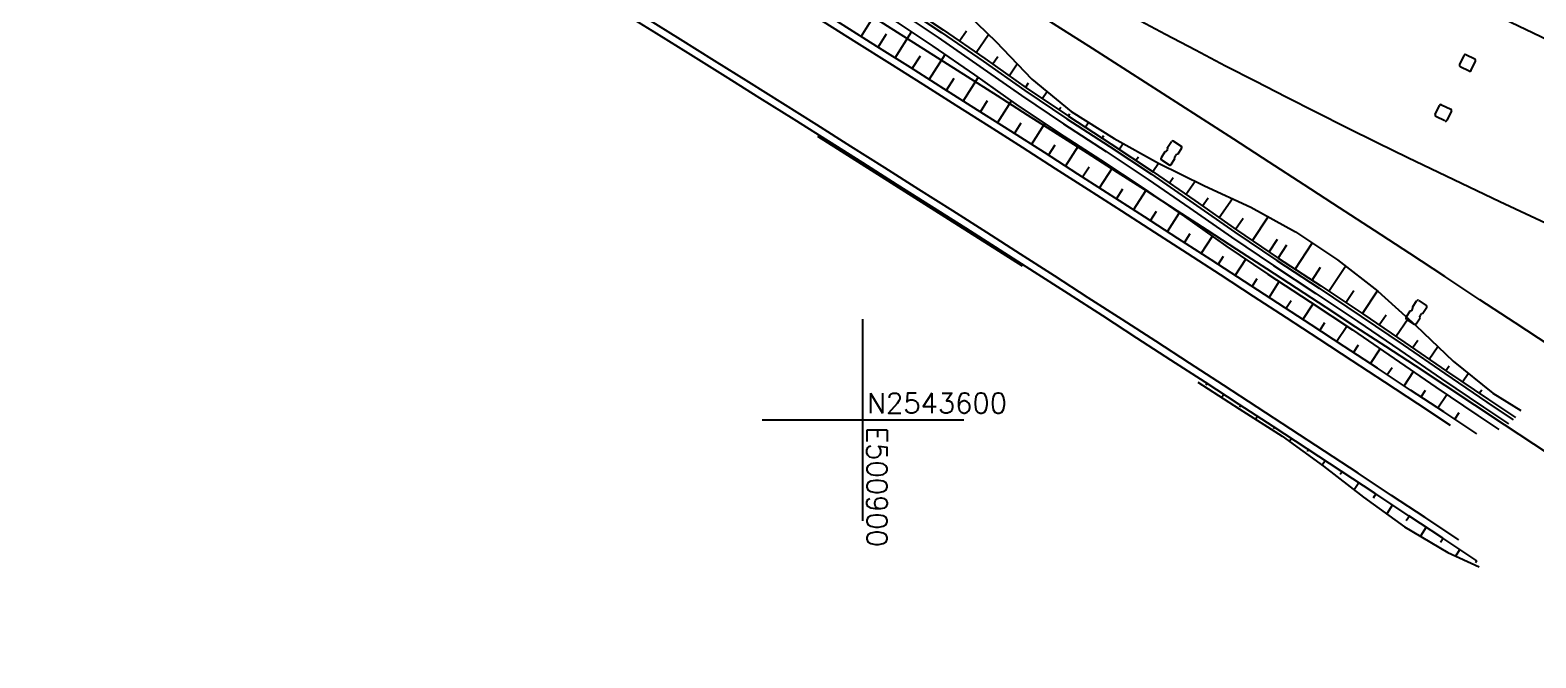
# Model space of a CAD drawing. Header units: inches. Extents: x 499362 to 502582, y 2541888 to 2545349.
# Drawn here: x 500817.5 to 500966.7, y 2543576.4 to 2543638.6 of the extents above; entities that cross this region are included whole.
import ezdxf

# ---------------------------------------------------------------- set-up
doc = ezdxf.new("R2010")
doc.units = ezdxf.units.IN
for name, color, linetype in [('0-段落划分', 2, 'Continuous'), ('坐标网', 2, 'Continuous'), ('桥-立柱', 5, 'Continuous')]:
    doc.layers.add(name, color=color, linetype=linetype)
doc.styles.add('GTF_XW', font='simplex1.shx', dxfattribs={"width": 0.7, "bigfont": 'hztxt.shx'})

# ---------------------------------------------------------------- blocks, each defined once
blk = doc.blocks.new('A$C035667EC')
at = {"layer": '桥-立柱', "color": 1, "linetype": 'Continuous'}
for p, q in [((500959.56, 2543636.1), (500959.12, 2543635.2)), ((500960.66, 2543635.74), (500959.76, 2543636.17)), ((500959.19, 2543635), (500960.09, 2543634.57)), ((500960.29, 2543634.64), (500960.73, 2543635.54)), ((500956.72, 2543630.26), (500957.16, 2543631.16)), ((500957.36, 2543631.23), (500958.26, 2543630.79)), ((500958.33, 2543630.59), (500957.89, 2543629.69)), ((500957.69, 2543629.62), (500956.79, 2543630.06)), ((500930.19, 2543626.98), (500930.57, 2543627.57)), ((500930.78, 2543627.61), (500931.54, 2543627.12)), ((500929.92, 2543626.56), (500929.55, 2543625.97)), ((500929.59, 2543625.76), (500930.35, 2543625.27)), ((500930.06, 2543626.59), (500929.92, 2543626.56)), ((500930.14, 2543626.71), (500930.06, 2543626.59)), ((500930.14, 2543626.71), (500930.22, 2543626.84)), ((500930.22, 2543626.84), (500930.19, 2543626.98)), ((500930.56, 2543625.32), (500930.93, 2543625.91)), ((500930.9, 2543626.05), (500930.98, 2543626.17)), ((500930.93, 2543625.91), (500930.9, 2543626.05)), ((500931.07, 2543626.3), (500930.98, 2543626.17)), ((500931.2, 2543626.33), (500931.07, 2543626.3)), ((500931.58, 2543626.92), (500931.2, 2543626.33)), ((500954.22, 2543610.79), (500953.84, 2543610.2)), ((500954.36, 2543610.82), (500954.22, 2543610.79)), ((500954.44, 2543610.94), (500954.36, 2543610.82)), ((500954.44, 2543610.94), (500954.52, 2543611.07)), ((500954.5, 2543611.21), (500954.88, 2543611.79)), ((500954.52, 2543611.07), (500954.5, 2543611.21)), ((500955.09, 2543611.83), (500955.84, 2543611.34)), ((500955.88, 2543611.13), (500955.5, 2543610.55)), ((500953.88, 2543610), (500954.63, 2543609.5)), ((500954.84, 2543609.54), (500955.22, 2543610.13)), ((500955.2, 2543610.27), (500955.28, 2543610.39)), ((500955.22, 2543610.13), (500955.2, 2543610.27)), ((500955.36, 2543610.52), (500955.28, 2543610.39)), ((500955.5, 2543610.55), (500955.36, 2543610.52))]:
    blk.add_line(p, q, dxfattribs=at)
for centre, start, end in [((500959.69, 2543636.04), 64.1087, 154.1087), ((500959.26, 2543635.14), 154.1087, 244.1087), ((500960.16, 2543634.7), 244.1087, 334.1087), ((500960.59, 2543635.6), 334.1087, 64.1087), ((500956.86, 2543630.19), 154.1087, 244.1087), ((500957.29, 2543631.09), 64.1087, 154.1087), ((500958.19, 2543630.65), 334.1087, 64.1087), ((500957.76, 2543629.75), 244.1087, 334.1087), ((500930.7, 2543627.49), 57.2678, 147.2678), ((500931.46, 2543627), 327.2678, 57.2678), ((500929.67, 2543625.89), 147.2678, 237.2678), ((500930.43, 2543625.4), 237.2678, 327.2678), ((500955, 2543611.71), 56.7436, 146.7436), ((500955.76, 2543611.22), 326.7436, 56.7436), ((500953.96, 2543610.12), 146.7436, 236.7436), ((500954.72, 2543609.63), 236.7436, 326.7436)]:
    blk.add_arc(centre, 0.15, start, end, dxfattribs=at)
blk = doc.blocks.new('A$C3A006F90')
at = {"layer": '0-段落划分', "color": 2, "linetype": 'Continuous'}
for p, q in [((500899.81, 2543637.99), (500901.46, 2543640.63)), ((500901.5, 2543636.93), (500902.32, 2543638.24)), ((500903.19, 2543635.86), (500904.82, 2543638.44)), ((500909.56, 2543637.54), (500910.27, 2543638.56)), ((500911.21, 2543636.4), (500912.44, 2543638.17)), ((500906.57, 2543633.73), (500908.14, 2543636.21)), ((500904.88, 2543634.8), (500905.69, 2543636.07)), ((500912.84, 2543635.25), (500913.37, 2543635.99)), ((500914.48, 2543634.1), (500915.3, 2543635.27)), ((500908.27, 2543632.66), (500909.03, 2543633.86)), ((500909.95, 2543631.59), (500911.43, 2543633.92)), ((500916.11, 2543632.95), (500916.42, 2543633.38)), ((500911.64, 2543630.52), (500912.36, 2543631.64)), ((500913.33, 2543629.45), (500914.71, 2543631.61)), ((500917.77, 2543631.83), (500918.25, 2543632.53)), ((500919.43, 2543630.71), (500919.61, 2543630.98)), ((500920.36, 2543630.09), (500920.5, 2543630.31)), ((500915.02, 2543628.37), (500915.69, 2543629.43)), ((500916.71, 2543627.3), (500918.03, 2543629.37)), ((500922.04, 2543629), (500922.35, 2543629.48)), ((500918.39, 2543626.22), (500919.04, 2543627.24)), ((500920.08, 2543625.15), (500921.37, 2543627.17)), ((500923.72, 2543627.92), (500923.88, 2543628.17)), ((500925.4, 2543626.83), (500925.78, 2543627.4)), ((500927.06, 2543625.72), (500927.3, 2543626.07)), ((500921.76, 2543624.07), (500922.41, 2543625.08)), ((500923.45, 2543622.99), (500924.73, 2543624.99)), ((500928.73, 2543624.61), (500929.28, 2543625.44)), ((500925.13, 2543621.91), (500925.76, 2543622.9)), ((500926.81, 2543620.83), (500928.06, 2543622.77)), ((500930.38, 2543623.48), (500930.74, 2543624.01)), ((500932.02, 2543622.34), (500932.93, 2543623.66)), ((500933.66, 2543621.2), (500934.22, 2543621.99)), ((500935.3, 2543620.05), (500936.62, 2543621.93)), ((500928.5, 2543619.75), (500929.1, 2543620.69)), ((500930.18, 2543618.66), (500931.36, 2543620.49)), ((500936.94, 2543618.9), (500937.7, 2543619.99)), ((500938.6, 2543617.78), (500940.18, 2543620.12)), ((500931.86, 2543617.58), (500932.43, 2543618.46)), ((500933.54, 2543616.5), (500934.64, 2543618.2)), ((500940.25, 2543616.66), (500941.1, 2543617.91)), ((500941.17, 2543616.04), (500942.02, 2543617.34)), ((500942.85, 2543614.95), (500944.53, 2543617.53)), ((500935.22, 2543615.41), (500935.75, 2543616.23)), ((500936.9, 2543614.32), (500937.94, 2543615.93)), ((500946.19, 2543612.75), (500947.84, 2543615.23)), ((500938.57, 2543613.23), (500939.09, 2543614.02)), ((500940.25, 2543612.14), (500941.27, 2543613.71)), ((500944.52, 2543613.85), (500945.36, 2543615.14)), ((500947.86, 2543611.64), (500948.64, 2543612.82)), ((500949.52, 2543610.54), (500951.01, 2543612.78)), ((500941.93, 2543611.05), (500942.44, 2543611.84)), ((500943.6, 2543609.96), (500944.62, 2543611.52)), ((500945.28, 2543608.87), (500945.78, 2543609.64)), ((500946.95, 2543607.78), (500947.95, 2543609.3)), ((500951.17, 2543609.41), (500951.85, 2543610.41)), ((500952.83, 2543608.28), (500954.03, 2543610.05)), ((500954.48, 2543607.15), (500955, 2543607.91)), ((500948.63, 2543606.68), (500949.12, 2543607.43)), ((500950.3, 2543605.59), (500951.26, 2543607.05)), ((500956.12, 2543606.02), (500956.99, 2543607.27)), ((500951.97, 2543604.49), (500952.44, 2543605.21)), ((500953.64, 2543603.39), (500954.56, 2543604.79)), ((500957.77, 2543604.89), (500958.11, 2543605.38)), ((500934.09, 2543603.63), (500933.98, 2543603.46)), ((500959.43, 2543603.77), (500960, 2543604.62)), ((500935.77, 2543602.54), (500935.55, 2543602.21)), ((500955.32, 2543602.29), (500955.76, 2543602.97)), ((500956.99, 2543601.19), (500957.87, 2543602.53)), ((500961.09, 2543602.65), (500961.33, 2543603)), ((500937.44, 2543601.44), (500937.34, 2543601.28)), ((500939.12, 2543600.35), (500938.92, 2543600.05)), ((500958.66, 2543600.09), (500959.09, 2543600.75)), ((500940.79, 2543599.26), (500940.7, 2543599.12)), ((500942.47, 2543598.16), (500942.27, 2543597.86)), ((500944.14, 2543597.07), (500944.02, 2543596.88)), ((500945.81, 2543595.97), (500945.52, 2543595.53)), ((500947.49, 2543594.87), (500947.3, 2543594.59)), ((500949.16, 2543593.78), (500948.69, 2543593.07)), ((500950.83, 2543592.68), (500950.56, 2543592.27)), ((500952.5, 2543591.58), (500951.92, 2543590.7)), ((500954.17, 2543590.47), (500953.85, 2543590)), ((500955.84, 2543589.37), (500955.25, 2543588.49)), ((500957.5, 2543588.27), (500957.24, 2543587.87)), ((500959.17, 2543587.16), (500958.74, 2543586.52)), ((500960.84, 2543586.06), (500960.71, 2543585.86))]:
    blk.add_line(p, q, dxfattribs=at)
at = {"layer": '0-段落划分', "color": 2}
blk.add_line((500895.51, 2543628.12), (500915.77, 2543615.26), dxfattribs=at)
at = {"layer": '0-段落划分', "color": 2, "linetype": 'Continuous', "flags": 128}
for points in [[(500901.29, 2543646.93), (500905.5, 2543644.17), (500909.46, 2543641.04), (500913.16, 2543637.48), (500916.75, 2543633.77), (500920.65, 2543630.54), (500920.65, 2543630.54)], [(500899.36, 2543643.85), (500903.6, 2543641.16), (500907.79, 2543638.39), (500911.92, 2543635.53), (500916.03, 2543632.64), (500920.2, 2543629.83), (500920.2, 2543629.83)], [(500899.36, 2543643.85), (500903.6, 2543641.16), (500907.79, 2543638.39), (500911.92, 2543635.53), (500916.03, 2543632.64), (500920.2, 2543629.83), (500920.2, 2543629.83)], [(500899.52, 2543644.1), (500903.76, 2543641.42), (500907.95, 2543638.65), (500912.09, 2543635.79), (500916.19, 2543632.89), (500920.36, 2543630.09), (500920.36, 2543630.09)], [(500898.51, 2543642.5), (500902.75, 2543639.81), (500906.94, 2543637.04), (500911.07, 2543634.18), (500915.17, 2543631.29), (500919.34, 2543628.48), (500919.34, 2543628.48)], [(500899.04, 2543643.34), (500903.28, 2543640.66), (500907.47, 2543637.89), (500911.6, 2543635.03), (500915.71, 2543632.13), (500919.88, 2543629.33), (500919.88, 2543629.33)], [(500899.04, 2543643.34), (500903.28, 2543640.66), (500907.47, 2543637.89), (500911.6, 2543635.03), (500915.71, 2543632.13), (500919.88, 2543629.33), (500919.88, 2543629.33)], [(500920.65, 2543630.54), (500924.91, 2543627.88), (500929.3, 2543625.43), (500933.85, 2543623.21), (500938.45, 2543621.07), (500942.87, 2543618.65), (500942.87, 2543618.65)], [(500919.88, 2543629.33), (500924.1, 2543626.61), (500928.28, 2543623.83), (500932.41, 2543620.98), (500936.52, 2543618.1), (500940.68, 2543615.29), (500940.68, 2543615.29)], [(500919.88, 2543629.33), (500924.1, 2543626.61), (500928.28, 2543623.83), (500932.41, 2543620.98), (500936.52, 2543618.1), (500940.68, 2543615.29), (500940.68, 2543615.29)], [(500920.2, 2543629.83), (500924.42, 2543627.12), (500928.6, 2543624.34), (500932.74, 2543621.48), (500936.85, 2543618.6), (500941.01, 2543615.79), (500941.01, 2543615.79)], [(500920.2, 2543629.83), (500924.42, 2543627.12), (500928.6, 2543624.34), (500932.74, 2543621.48), (500936.85, 2543618.6), (500941.01, 2543615.79), (500941.01, 2543615.79)], [(500920.36, 2543630.09), (500924.58, 2543627.37), (500928.76, 2543624.59), (500932.9, 2543621.74), (500937.01, 2543618.85), (500941.17, 2543616.04), (500941.17, 2543616.04)], [(500919.34, 2543628.48), (500923.56, 2543625.77), (500927.74, 2543622.99), (500931.87, 2543620.14), (500935.98, 2543617.26), (500940.14, 2543614.45), (500940.14, 2543614.45)], [(500942.87, 2543618.65), (500947.04, 2543615.85), (500951.03, 2543612.77), (500954.8, 2543609.36), (500958.49, 2543605.84), (500962.42, 2543602.67), (500962.42, 2543602.67)], [(500940.68, 2543615.29), (500944.88, 2543612.54), (500949.06, 2543609.76), (500953.21, 2543606.93), (500957.34, 2543604.09), (500961.5, 2543601.28), (500961.5, 2543601.28)], [(500940.68, 2543615.29), (500944.88, 2543612.54), (500949.06, 2543609.76), (500953.21, 2543606.93), (500957.34, 2543604.09), (500961.5, 2543601.28), (500961.5, 2543601.28)], [(500941.01, 2543615.79), (500945.21, 2543613.05), (500949.39, 2543610.26), (500953.54, 2543607.44), (500957.67, 2543604.59), (500961.83, 2543601.78), (500961.83, 2543601.78)], [(500941.01, 2543615.79), (500945.21, 2543613.05), (500949.39, 2543610.26), (500953.54, 2543607.44), (500957.67, 2543604.59), (500961.83, 2543601.78), (500961.83, 2543601.78)], [(500941.17, 2543616.04), (500945.38, 2543613.3), (500949.55, 2543610.51), (500953.7, 2543607.69), (500957.84, 2543604.84), (500962, 2543602.03), (500962, 2543602.03)], [(500940.14, 2543614.45), (500944.34, 2543611.71), (500948.51, 2543608.92), (500952.66, 2543606.1), (500956.79, 2543603.25), (500960.95, 2543600.45), (500960.95, 2543600.45)], [(500933.18, 2543603.74), (500937.28, 2543601.09), (500941.54, 2543598.39), (500945.66, 2543595.43), (500949.62, 2543592.35), (500953.67, 2543589.43), (500953.67, 2543589.43)], [(500961.83, 2543601.78), (500964.46, 2543600.03)], [(500961.83, 2543601.78), (500964.46, 2543600.03)], [(500962, 2543602.03), (500964.67, 2543600.25)], [(500962.42, 2543602.67), (500965.2, 2543600.94)], [(500960.95, 2543600.45), (500963.02, 2543599.07)], [(500961.5, 2543601.28), (500963.98, 2543599.63)], [(500953.67, 2543589.43), (500957.97, 2543586.87), (500961.07, 2543585.45)]]:
    blk.add_lwpolyline(points, dxfattribs=at)
at = {"layer": '0-段落划分', "color": 2}
for centre, radius, start, end in [((499218.53, 2540962.97), 3170.75, 56.28488, 61.09589), ((499218.53, 2540962.97), 3161.75, 52.92672, 61.09589), ((499218.53, 2540962.97), 3159.5, 56.53315, 61.09589), ((499218.53, 2540962.97), 3158.75, 56.58088, 61.09589), ((499218.53, 2540962.97), 3149, 56.40711, 61.09589), ((499218.53, 2540962.97), 3149.75, 56.45506, 61.09589), ((501312.85, 2544371.55), 791.75, 242.44296, 257.13144), ((501308.2, 2544352.52), 791.75, 241.85997, 257.13144), ((501312.85, 2544371.55), 808.25, 242.44296, 257.13144), ((501308.2, 2544352.52), 808.25, 241.85997, 257.13144)]:
    blk.add_arc(centre, radius, start, end, dxfattribs=at)
at = {"layer": '0-段落划分', "color": 2, "linetype": 'Continuous'}
blk.add_blockref('A$C035667EC', (0, 0), dxfattribs=at)

msp = doc.modelspace()

# ---------------------------------------------------------------- linework, layer by layer
at = {"layer": '坐标网'}
for p, q in [((500900, 2543590), (500900, 2543610)), ((500890, 2543600), (500910, 2543600))]:
    msp.add_line(p, q, dxfattribs=at)

# ---------------------------------------------------------------- block references
at = {"layer": '0-段落划分'}
msp.add_blockref('A$C3A006F90', (0, 0), dxfattribs=at)

# ---------------------------------------------------------------- texts
at = {"layer": '坐标网', "style": 'GTF_XW'}
msp.add_text('N2543600', height=2, dxfattribs=at).set_placement((500900.4, 2543600.67))
msp.add_text('E500900', height=2, rotation=270, dxfattribs=at).set_placement((500900.4, 2543599.33))

doc.saveas('drawing.dxf')
